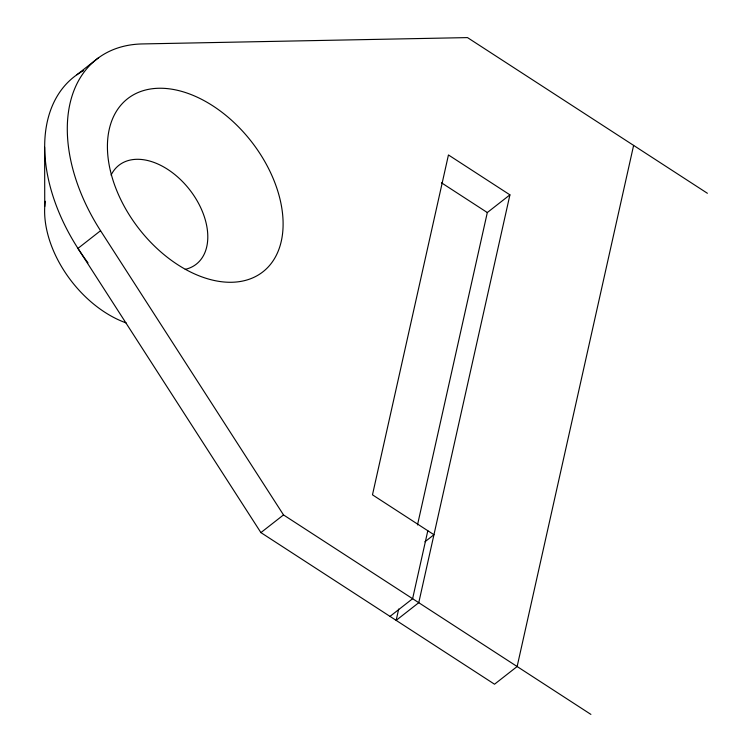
<?xml version="1.0" encoding="UTF-8"?>
<svg xmlns="http://www.w3.org/2000/svg" width="752" height="752" viewBox="0 0 752 752"><rect width="100%" height="100%" fill="white"/><g stroke="black" fill="none" stroke-linecap="round" stroke-linejoin="round"><path stroke-width="1.13" d="M398.692 609.054L396.154 620.381L418.761 602.69L509.922 194.853L448.446 154.959L372.475 494.825L433.96 534.719L424.918 541.797M417.492 524.943L487.315 212.543L509.922 194.853M427.813 530.733L412.613 598.705L390.006 616.386M633.616 145.399L517.132 666.526L494.525 684.217L260.906 532.604L77.945 248.404L100.552 230.714A160.082 103.663 52 0 1 142.307 43.936L467.49 37.6L707.388 193.273M76.92 74.73L98.644 57.669M260.906 532.604L283.513 514.923L590.903 714.4M441.452 182.783L487.315 212.543M100.552 230.714L283.513 514.923M44.631 147.317L44.744 206.499M87.984 262.824A160.082 103.663 52 0 1 83.472 70.679M111.089 175.103A62.783 40.655 52 0 1 189.466 189.485A62.783 40.655 52 0 1 185.227 269.348M126.139 322.918A94.169 60.978 52 0 1 45.261 201.31M110.478 171.193A109.867 71.139 52 0 0 257.626 275.401A109.867 71.139 52 0 0 217.751 109.172A109.867 71.139 52 0 0 110.478 171.193"/></g></svg>
